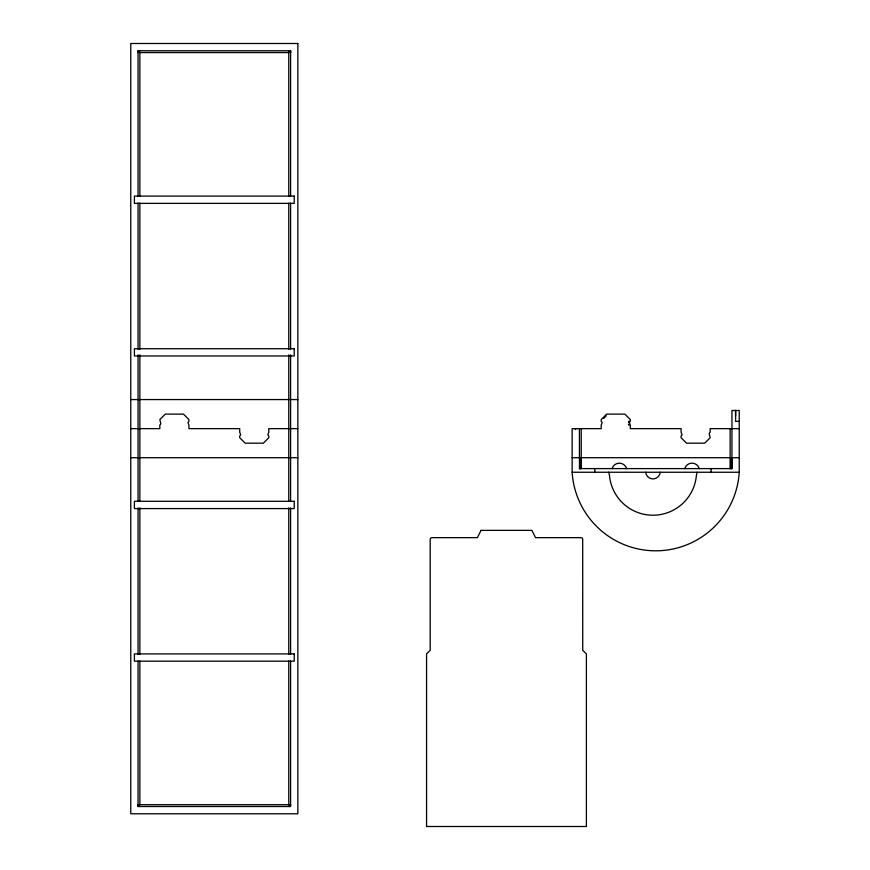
<?xml version="1.0" encoding="UTF-8"?>
<svg xmlns="http://www.w3.org/2000/svg" width="870" height="870" viewBox="0 0 870 870"><rect width="100%" height="100%" fill="white"/><g stroke="black" fill="none" stroke-linecap="round" stroke-linejoin="round"><path stroke-width="1.3" d="M735.596 415.925L735.596 410.477L735.596 421.374L739.228 421.374M697.087 472.247L696.402 475.422A43.63 43.63 0 0 1 609.479 475.422L608.793 472.247M628.357 422.189L628.988 421.189M290.058 805.979L290.591 804.696A1.816 1.816 0 0 1 288.775 806.512L290.058 805.979L288.775 804.696L139.863 804.696L138.569 805.979L138.047 804.75L138.047 806.512L138.047 661.048M138.102 50.83L139.863 52.581L288.775 52.581L290.058 51.297L290.591 52.537L290.591 50.764L290.591 196.228M603.769 418.296L606.227 415.838M290.591 50.764L138.047 50.764L138.047 196.261M130.772 399.569L297.855 399.569M130.772 428.638L159.841 428.638L159.841 425.006L160.852 423.929L159.841 419.558L165.289 414.109L183.461 414.109L188.91 419.558L188.91 421.374L187.909 422.45L188.91 425.006L188.91 428.638L239.718 428.638L239.718 432.27L240.729 434.826L239.718 435.913L239.718 437.73L245.166 443.178L263.338 443.178L268.786 437.73L268.786 435.913L267.786 434.826L268.786 432.27L268.786 428.638L297.855 428.638M739.228 428.638L710.159 428.638L710.159 432.27L709.148 433.358L710.159 437.73L704.711 443.178L686.539 443.178L681.09 437.73L681.09 435.913L682.091 434.826L681.09 432.27L681.09 428.638L630.282 428.638L630.282 425.006L629.271 422.45L630.282 421.374L630.282 419.558L624.834 414.109L606.662 414.109L601.213 419.558L601.213 421.374L602.214 422.45L601.213 425.006L601.213 428.638L572.145 428.638L572.145 472.247A83.694 83.694 0 0 0 655.686 550.808A83.694 83.694 0 0 0 739.228 472.247L739.228 410.477L731.953 410.477L731.953 468.604L579.409 468.604M130.772 457.707L297.855 457.707M572.145 457.707L739.228 457.707M572.145 472.247L739.228 472.247M138.047 806.512L290.591 806.512L290.591 661.026M288.731 50.764L290.058 51.297M138.569 805.979L139.896 806.512M574.863 428.638L575.777 429.552M628.357 424.19L628.988 425.202M290.591 52.537L290.526 52.113A1.816 1.816 0 0 0 289.242 50.83M138.047 804.75L138.102 805.174A1.816 1.816 0 0 0 139.396 806.457M731.713 457.707L731.713 468.604M731.431 457.707L731.431 468.604M731.05 457.707L731.05 468.604M730.615 457.707L730.615 468.604M730.137 428.638L730.137 468.604M711.073 468.604L711.073 472.247M594.808 468.604L594.808 472.247M581.225 428.638L581.225 468.604M580.758 457.707L580.758 468.604M580.323 457.707L580.323 468.604M579.942 457.707L579.942 468.604M579.659 457.707L579.659 468.604M579.409 428.638L579.474 468.604M290.591 203.014L290.591 349.414M290.591 354.84L290.591 501.305M290.591 507.862L290.591 654.251M288.775 52.581L288.775 196.261M288.775 203.036L288.775 349.425M288.775 354.84L288.775 501.087M288.775 507.862L288.775 654.251M288.775 661.026L288.775 804.696M139.863 52.581L139.863 196.261M139.863 203.036L139.863 349.425M139.863 354.84L139.863 501.087M139.863 507.862L139.863 654.251M139.863 661.026L139.863 804.696M138.047 203.036L138.047 349.425M138.047 354.84L138.047 501.305M138.047 507.862L138.047 654.273M660.21 472.247A7.297 7.297 0 0 1 645.67 472.247M612.088 468.604A7.569 7.569 0 0 1 626.617 468.604M684.755 468.604A7.558 7.558 0 0 1 699.284 468.604M138.102 52.113L138.047 52.581A1.816 1.816 0 0 1 139.863 50.764L138.102 52.113M481.045 530.374L477.412 537.649L432.02 537.649A1.816 1.816 0 0 0 430.204 539.465L430.204 650.281L426.572 653.914L426.572 826.5L586.391 826.5L586.391 653.914L582.748 650.281L582.693 538.987A1.816 1.816 0 0 0 580.932 537.649L535.55 537.649L531.918 530.374L481.045 530.374M297.855 43.5L130.772 43.5L130.772 813.787L297.855 813.787L297.855 43.5M294.223 196.098L134.404 196.098L134.404 203.373L294.223 203.373L294.223 196.098M294.223 348.707L134.404 348.707L134.404 355.971L294.223 355.971L294.223 348.707M294.223 501.305L134.404 501.305L134.404 508.58L294.223 508.58L294.223 501.305M294.223 653.914L134.404 653.914L134.404 661.178L294.223 661.178L294.223 653.914"/></g></svg>
